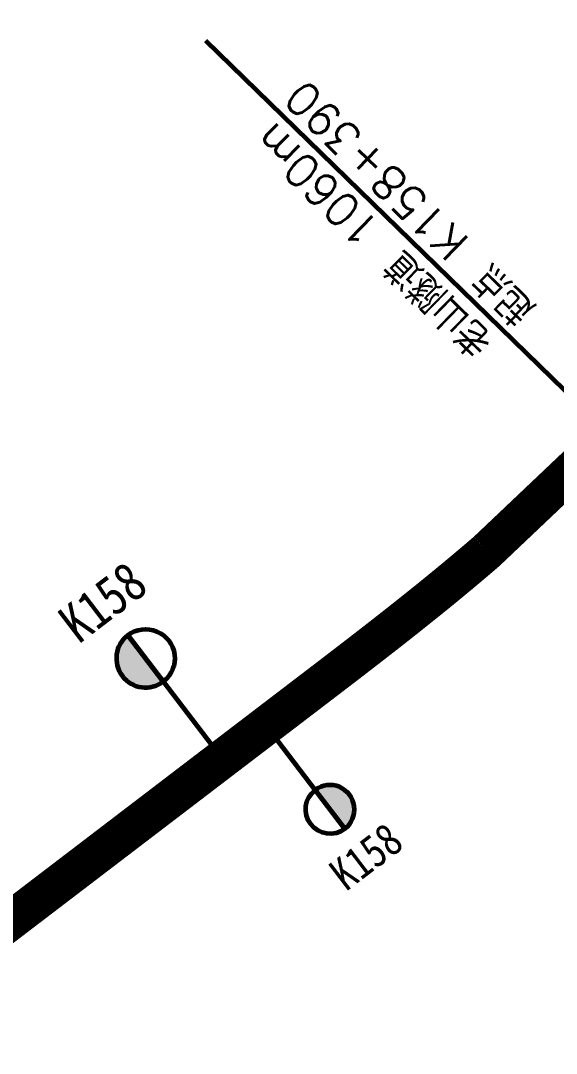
# Model space of a CAD drawing. Header units: millimetres. Extents: x 35376015 to 35425557, y 2978369 to 3016004.
# Drawn here: x 35382597 to 35383010, y 3002361 to 3003157 of the extents above; entities that cross this region are included whole.
import ezdxf
from ezdxf.enums import TextEntityAlignment as Align

# ---------------------------------------------------------------- set-up
doc = ezdxf.new("R2010")
doc.units = ezdxf.units.MM
doc.header["$XCLIPFRAME"] = 0
for name, color, linetype, lineweight in [('station', 1, 'Continuous', 60), ('zhix', 5, 'Continuous', 30), ('隧道', 40, 'Continuous', 60)]:
    doc.layers.add(name, color=color, linetype=linetype, lineweight=lineweight)
doc.styles.add('GTF_XW', font='SIMHEI.TTF', dxfattribs={"width": 0.85})
doc.styles.add('隧道', font='txt', dxfattribs={"width": 0.75, "bigfont": 'hztxt'})
picture_1 = doc.add_image_def('image6.tif', size_in_pixel=(17417, 14321))

# ---------------------------------------------------------------- blocks, each defined once
blk = doc.blocks.new('公里标')
at = {"layer": 'station'}
h = blk.add_hatch(color=256, dxfattribs=at)
edge = h.paths.add_edge_path()
edge.add_arc((0, 13), 3, 90, 270)
edge.add_line((0, 10), (0, 16))
blk.add_line((0, 16), (0, 0), dxfattribs=at)
blk.add_lwpolyline([(0, 16, 1), (0, 10)], format="xyb", close=True, dxfattribs=at)
blk.add_lwpolyline([(0, 16, -1), (0, 10, -15.340907)], format="xyb", dxfattribs=at)

msp = doc.modelspace()

# ---------------------------------------------------------------- linework, layer by layer
at = {"color": 7, "lineweight": 30, "const_width": 1}
for points in [[(35384494.81, 3005482.01, 0.000046), (35384461.77, 3005732.66, 0.000043), (35384426.33, 3006001.2, 0.000006), (35384390.1, 3006275.56, -0.000003), (35384334.15, 3006699.17, -0.004654)], [(35384514.64, 3005484.62, 0.000046), (35384481.6, 3005735.27, 0.000043), (35384446.16, 3006003.82, 0.000006), (35384409.93, 3006278.18, -0.000003), (35384353.98, 3006701.79, -0.004654)]]:
    msp.add_lwpolyline(points, format="xyb", dxfattribs=at)
at = {"layer": 'zhix', "color": 1, "const_width": 30, "flags": 128}
msp.add_lwpolyline([(35382361.11, 3002289.34), (35382815.65, 3002636.23), (35382816.45, 3002636.84), (35382817.24, 3002637.45), (35382818.04, 3002638.05), (35382818.83, 3002638.66), (35382819.63, 3002639.27), (35382820.42, 3002639.87), (35382821.22, 3002640.48), (35382822.01, 3002641.09), (35382822.81, 3002641.69), (35382823.6, 3002642.3), (35382824.4, 3002642.91), (35382825.19, 3002643.51), (35382825.99, 3002644.12), (35382826.78, 3002644.73), (35382827.58, 3002645.33), (35382828.37, 3002645.94), (35382829.17, 3002646.55), (35382829.96, 3002647.16), (35382830.76, 3002647.76), (35382831.55, 3002648.37), (35382832.34, 3002648.98), (35382833.14, 3002649.59), (35382833.93, 3002650.19), (35382834.73, 3002650.8), (35382835.52, 3002651.41), (35382836.32, 3002652.02), (35382837.11, 3002652.62), (35382837.9, 3002653.23), (35382838.7, 3002653.84), (35382839.49, 3002654.45), (35382840.29, 3002655.05), (35382841.08, 3002655.66), (35382841.87, 3002656.27), (35382842.67, 3002656.88), (35382843.46, 3002657.49), (35382844.25, 3002658.1), (35382845.05, 3002658.7), (35382845.84, 3002659.31), (35382846.64, 3002659.92), (35382847.43, 3002660.53), (35382848.22, 3002661.14), (35382849.01, 3002661.75), (35382849.81, 3002662.36), (35382850.6, 3002662.97), (35382851.39, 3002663.58), (35382852.19, 3002664.19), (35382852.98, 3002664.8), (35382853.77, 3002665.41), (35382854.56, 3002666.02), (35382855.35, 3002666.63), (35382856.15, 3002667.24), (35382856.94, 3002667.85), (35382857.73, 3002668.46), (35382858.52, 3002669.07), (35382859.31, 3002669.68), (35382860.11, 3002670.29), (35382860.9, 3002670.9), (35382861.69, 3002671.52), (35382862.48, 3002672.13), (35382863.27, 3002672.74), (35382864.06, 3002673.35), (35382864.85, 3002673.96), (35382865.64, 3002674.58), (35382866.43, 3002675.19), (35382867.22, 3002675.8), (35382868.01, 3002676.41), (35382868.8, 3002677.03), (35382869.59, 3002677.64), (35382870.38, 3002678.25), (35382871.17, 3002678.87), (35382871.96, 3002679.48), (35382872.75, 3002680.1), (35382873.54, 3002680.71), (35382874.33, 3002681.33), (35382875.12, 3002681.94), (35382875.91, 3002682.55), (35382876.69, 3002683.17), (35382877.48, 3002683.79), (35382878.27, 3002684.4), (35382879.06, 3002685.02), (35382879.85, 3002685.63), (35382880.63, 3002686.25), (35382881.42, 3002686.87), (35382882.21, 3002687.48), (35382882.99, 3002688.1), (35382883.78, 3002688.72), (35382884.57, 3002689.34), (35382885.35, 3002689.95), (35382886.14, 3002690.57), (35382886.93, 3002691.19), (35382887.71, 3002691.81), (35382888.5, 3002692.43), (35382889.28, 3002693.05), (35382890.07, 3002693.67), (35382890.85, 3002694.29), (35382891.64, 3002694.91), (35382892.42, 3002695.53), (35382893.2, 3002696.15), (35382893.99, 3002696.77), (35382894.77, 3002697.39), (35382895.56, 3002698.01), (35382896.34, 3002698.63), (35382897.12, 3002699.25), (35382897.9, 3002699.88), (35382898.69, 3002700.5), (35382899.47, 3002701.12), (35382900.25, 3002701.75), (35382901.03, 3002702.37), (35382901.81, 3002702.99), (35382902.6, 3002703.62), (35382903.38, 3002704.24), (35382904.16, 3002704.87), (35382904.94, 3002705.49), (35382905.72, 3002706.12), (35382906.5, 3002706.74), (35382907.28, 3002707.37), (35382908.06, 3002707.99), (35382908.84, 3002708.62), (35382909.62, 3002709.25), (35382910.39, 3002709.88), (35382911.17, 3002710.5), (35382911.95, 3002711.13), (35382912.73, 3002711.76), (35382913.51, 3002712.39), (35382914.28, 3002713.02), (35382915.06, 3002713.65), (35382915.84, 3002714.28), (35382916.61, 3002714.91), (35382917.39, 3002715.54), (35382918.17, 3002716.17), (35382918.94, 3002716.8), (35382919.72, 3002717.43), (35382920.49, 3002718.07), (35382921.27, 3002718.7), (35382922.04, 3002719.33), (35382922.81, 3002719.96), (35382923.59, 3002720.6), (35382924.36, 3002721.23), (35382925.13, 3002721.87), (35382925.91, 3002722.5), (35382926.68, 3002723.14), (35382927.45, 3002723.77), (35382928.22, 3002724.41), (35382928.99, 3002725.05), (35382929.76, 3002725.68), (35382930.53, 3002726.32), (35382931.3, 3002726.96), (35382932.07, 3002727.6), (35382932.84, 3002728.23), (35382933.61, 3002728.87), (35382934.38, 3002729.51), (35382935.15, 3002730.15), (35382935.92, 3002730.79), (35382936.69, 3002731.43), (35382937.45, 3002732.08), (35382938.22, 3002732.72), (35382938.99, 3002733.36), (35382939.75, 3002734), (35382940.52, 3002734.64), (35382941.28, 3002735.29), (35382942.05, 3002735.93), (35382942.81, 3002736.58), (35382943.58, 3002737.22), (35382944.34, 3002737.87), (35382945.11, 3002738.51), (35382945.87, 3002739.16), (35382946.63, 3002739.81), (35382947.39, 3002740.45), (35382948.16, 3002741.1), (35382948.92, 3002741.75), (35382949.68, 3002742.4), (35382950.44, 3002743.05), (35382951.2, 3002743.7), (35382951.96, 3002744.35), (35382952.72, 3002745), (35382953.48, 3002745.65), (35382954.24, 3002746.3), (35382955, 3002746.95), (35382955.75, 3002747.6), (35382956.13, 3002747.93, 0.342503), (35383320.28, 3004550.78)], format="xyb", dxfattribs=at)
at = {"layer": 'zhix', "color": 5, "const_width": 30, "flags": 128}
msp.add_lwpolyline([(35382361.11, 3002289.34), (35382815.65, 3002636.23), (35382816.45, 3002636.84), (35382817.24, 3002637.45), (35382818.04, 3002638.05), (35382818.83, 3002638.66), (35382819.63, 3002639.27), (35382820.42, 3002639.87), (35382821.22, 3002640.48), (35382822.01, 3002641.09), (35382822.81, 3002641.69), (35382823.6, 3002642.3), (35382824.4, 3002642.91), (35382825.19, 3002643.51), (35382825.99, 3002644.12), (35382826.78, 3002644.73), (35382827.58, 3002645.33), (35382828.37, 3002645.94), (35382829.17, 3002646.55), (35382829.96, 3002647.16), (35382830.76, 3002647.76), (35382831.55, 3002648.37), (35382832.34, 3002648.98), (35382833.14, 3002649.59), (35382833.93, 3002650.19), (35382834.73, 3002650.8), (35382835.52, 3002651.41), (35382836.32, 3002652.02), (35382837.11, 3002652.62), (35382837.9, 3002653.23), (35382838.7, 3002653.84), (35382839.49, 3002654.45), (35382840.29, 3002655.05), (35382841.08, 3002655.66), (35382841.87, 3002656.27), (35382842.67, 3002656.88), (35382843.46, 3002657.49), (35382844.25, 3002658.1), (35382845.05, 3002658.7), (35382845.84, 3002659.31), (35382846.64, 3002659.92), (35382847.43, 3002660.53), (35382848.22, 3002661.14), (35382849.01, 3002661.75), (35382849.81, 3002662.36), (35382850.6, 3002662.97), (35382851.39, 3002663.58), (35382852.19, 3002664.19), (35382852.98, 3002664.8), (35382853.77, 3002665.41), (35382854.56, 3002666.02), (35382855.35, 3002666.63), (35382856.15, 3002667.24), (35382856.94, 3002667.85), (35382857.73, 3002668.46), (35382858.52, 3002669.07), (35382859.31, 3002669.68), (35382860.11, 3002670.29), (35382860.9, 3002670.9), (35382861.69, 3002671.52), (35382862.48, 3002672.13), (35382863.27, 3002672.74), (35382864.06, 3002673.35), (35382864.85, 3002673.96), (35382865.64, 3002674.58), (35382866.43, 3002675.19), (35382867.22, 3002675.8), (35382868.01, 3002676.41), (35382868.8, 3002677.03), (35382869.59, 3002677.64), (35382870.38, 3002678.25), (35382871.17, 3002678.87), (35382871.96, 3002679.48), (35382872.75, 3002680.1), (35382873.54, 3002680.71), (35382874.33, 3002681.33), (35382875.12, 3002681.94), (35382875.91, 3002682.55), (35382876.69, 3002683.17), (35382877.48, 3002683.79), (35382878.27, 3002684.4), (35382879.06, 3002685.02), (35382879.85, 3002685.63), (35382880.63, 3002686.25), (35382881.42, 3002686.87), (35382882.21, 3002687.48), (35382882.99, 3002688.1), (35382883.78, 3002688.72), (35382884.57, 3002689.34), (35382885.35, 3002689.95), (35382886.14, 3002690.57), (35382886.93, 3002691.19), (35382887.71, 3002691.81), (35382888.5, 3002692.43), (35382889.28, 3002693.05), (35382890.07, 3002693.67), (35382890.85, 3002694.29), (35382891.64, 3002694.91), (35382892.42, 3002695.53), (35382893.2, 3002696.15), (35382893.99, 3002696.77), (35382894.77, 3002697.39), (35382895.56, 3002698.01), (35382896.34, 3002698.63), (35382897.12, 3002699.25), (35382897.9, 3002699.88), (35382898.69, 3002700.5), (35382899.47, 3002701.12), (35382900.25, 3002701.75), (35382901.03, 3002702.37), (35382901.81, 3002702.99), (35382902.6, 3002703.62), (35382903.38, 3002704.24), (35382904.16, 3002704.87), (35382904.94, 3002705.49), (35382905.72, 3002706.12), (35382906.5, 3002706.74), (35382907.28, 3002707.37), (35382908.06, 3002707.99), (35382908.84, 3002708.62), (35382909.62, 3002709.25), (35382910.39, 3002709.88), (35382911.17, 3002710.5), (35382911.95, 3002711.13), (35382912.73, 3002711.76), (35382913.51, 3002712.39), (35382914.28, 3002713.02), (35382915.06, 3002713.65), (35382915.84, 3002714.28), (35382916.61, 3002714.91), (35382917.39, 3002715.54), (35382918.17, 3002716.17), (35382918.94, 3002716.8), (35382919.72, 3002717.43), (35382920.49, 3002718.07), (35382921.27, 3002718.7), (35382922.04, 3002719.33), (35382922.81, 3002719.96), (35382923.59, 3002720.6), (35382924.36, 3002721.23), (35382925.13, 3002721.87), (35382925.91, 3002722.5), (35382926.68, 3002723.14), (35382927.45, 3002723.77), (35382928.22, 3002724.41), (35382928.99, 3002725.05), (35382929.76, 3002725.68), (35382930.53, 3002726.32), (35382931.3, 3002726.96), (35382932.07, 3002727.6), (35382932.84, 3002728.23), (35382933.61, 3002728.87), (35382934.38, 3002729.51), (35382935.15, 3002730.15), (35382935.92, 3002730.79), (35382936.69, 3002731.43), (35382937.45, 3002732.08), (35382938.22, 3002732.72), (35382938.99, 3002733.36), (35382939.75, 3002734), (35382940.52, 3002734.64), (35382941.28, 3002735.29), (35382942.05, 3002735.93), (35382942.81, 3002736.58), (35382943.58, 3002737.22), (35382944.34, 3002737.87), (35382945.11, 3002738.51), (35382945.87, 3002739.16), (35382946.63, 3002739.81), (35382947.39, 3002740.45), (35382948.16, 3002741.1), (35382948.92, 3002741.75), (35382949.68, 3002742.4), (35382950.44, 3002743.05), (35382951.2, 3002743.7), (35382951.96, 3002744.35), (35382952.72, 3002745), (35382953.48, 3002745.65), (35382954.24, 3002746.3), (35382955, 3002746.95), (35382955.75, 3002747.6), (35382956.13, 3002747.93, 0.342503), (35383320.28, 3004550.78)], format="xyb", dxfattribs=at)
at = {"layer": '隧道', "color": 68, "linetype": 'Continuous'}
msp.add_line((35383026.46, 3002862.16), (35382739.82, 3003141.15), dxfattribs=at)

# ---------------------------------------------------------------- block references
at = {"layer": 'station', "color": 1, "xscale": 7.500000001303342, "yscale": 7.5, "zscale": 7.5, "rotation": 37.34911196032751}
msp.add_blockref('公里标', (35382752.51, 3002588.05), dxfattribs=at)
at = {"layer": 'station', "color": 5, "xscale": 6.250000000805231, "yscale": 6.25, "zscale": 6.25, "rotation": 217.3491119757175}
msp.add_blockref('公里标', (35382786.21, 3002613.76), dxfattribs=at)

# ---------------------------------------------------------------- texts
at = {"layer": 'station', "color": 1, "style": 'GTF_XW', "width": 0.85}
msp.add_text('K158', height=30, rotation=37.34911, dxfattribs=at).set_placement((35382669.31, 3002697.07), align=Align.CENTER)
at = {"layer": 'station', "color": 5, "style": 'GTF_XW', "width": 0.85}
msp.add_text('K158', height=25, rotation=37.34911, dxfattribs=at).set_placement((35382855.54, 3002522.91), align=Align.TOP_CENTER)
at = {"layer": '隧道', "color": 68, "linetype": 'Continuous', "style": '隧道'}
for s, p in [('起点 K158+390', (35382897.09, 3003015.98)), ('老山隧道 1060m', (35382869.19, 3002987.32))]:
    msp.add_text(s, height=25, rotation=135.77434, dxfattribs=at).set_placement(p, align=Align.MIDDLE_CENTER)

# ---------------------------------------------------------------- pictures from other files: only their frames are drawn
at = {"color": 251}
image = msp.add_image(picture_1, insert=(35381883.72, 3001221.55), size_in_units=(7360.85, 6052.41), rotation=0.000672, dxfattribs=at)
image.set_boundary_path([(989.373, 1338.45), (928.637, 7747.69), (886.99, 12265.203), (9740.05, 12345.96), (15551.88, 12399.46), (15591.694, 7745.654), (15649.705, 1472.916), (7371.776, 1395.44), (990.473, 1338.544), (989.373, 1338.45)])

doc.saveas('drawing.dxf')
